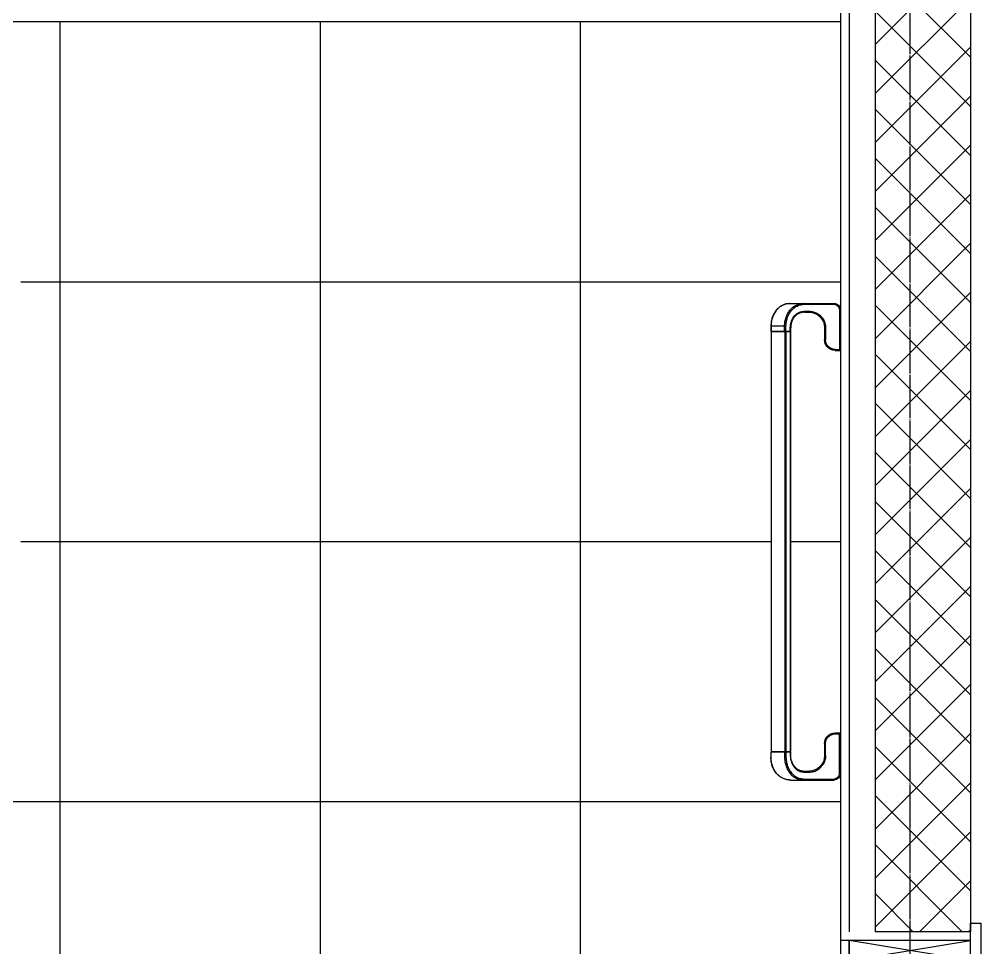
# Model space of a CAD drawing. Header units: millimetres. Extents: x 18456 to 179493, y -203649 to 469211.
# Drawn here: x 152151 to 153260, y 437217 to 438289 of the extents above; entities that cross this region are included whole.
import ezdxf

# ---------------------------------------------------------------- set-up
doc = ezdxf.new("R2010")
doc.units = ezdxf.units.MM
doc.linetypes.add('X-평면도(기본형)$0$CEN', pattern=[52.5, 50, -1, 0.5, -1])
doc.linetypes.add('X-평면도(기본형)$0$CENN', pattern=[6.3, 4, -1, 0.3, -1])
for name, color, linetype, true_color in [('X-평면도(기본형)$0$40HAT', 9, 'Continuous', 0x808080), ('X-평면도(기본형)$0$CEN', 1, 'X-평면도(기본형)$0$CEN', 0xff0000), ('X-평면도(기본형)$0$DOOR', 4, 'Continuous', 0x00ffff), ('X-평면도(기본형)$0$FIN', 9, 'Continuous', 0x808080), ('X-평면도(기본형)$0$FUR', 6, 'Continuous', 0xff00ff), ('X-평면도(기본형)$0$MC', 7, 'Continuous', 0x7f7fff), ('X-평면도(기본형)$0$TIL', 5, 'Continuous', 0x0000ff), ('X-평면도(기본형)$0$W2', 3, 'Continuous', 0x00ff00)]:
    doc.layers.add(name, color=color, linetype=linetype, true_color=true_color)

# ---------------------------------------------------------------- blocks, each defined once
blk = doc.blocks.new('X-평면도(기본형)$0$wd160750')
at = {"layer": 'X-평면도(기본형)$0$DOOR', "color": 1, "true_color": 0xff0000}
for p, q in [((23, 0), (0, 140)), ((23, 140), (0, 0)), ((727, 0), (750, 140)), ((727, 140), (750, 0))]:
    blk.add_line(p, q, dxfattribs=at)
at = {"layer": 'X-평면도(기본형)$0$DOOR', "color": 6, "true_color": 0xff00ff}
blk.add_lwpolyline([(30, 150), (70, 150), (70, 840), (30, 840)], close=True, dxfattribs=at)
at = {"layer": 'X-평면도(기본형)$0$DOOR'}
for points in [[(0, 140), (0, 150), (30, 150), (30, 95), (25, 95), (25, 140)], [(750, 140), (750, 150), (720, 150), (720, 95), (725, 95), (725, 140)], [(0, 0), (0, 140), (23, 140), (23, 0)], [(750, 0), (750, 140), (727, 140), (727, 0)], [(40, 110), (30, 110), (30, 90), (25, 90), (25, 0), (30, 0), (30, 10), (40, 10)], [(710, 110), (720, 110), (720, 90), (725, 90), (725, 0), (720, 0), (720, 10), (710, 10)], [(-20, 0), (40, 0), (40, -12), (-20, -12)], [(710, 0), (770, 0), (770, -12), (710, -12)]]:
    blk.add_lwpolyline(points, close=True, dxfattribs=at)
at = {"layer": 'X-평면도(기본형)$0$DOOR', "color": 8, "true_color": 0x808080}
blk.add_lwpolyline([(30, 150), (720, 150), (720, 110), (30, 110)], close=True, dxfattribs=at)
at = {"layer": 'X-평면도(기본형)$0$DOOR', "color": 1, "linetype": 'X-평면도(기본형)$0$CENN', "true_color": 0xff0000}
blk.add_arc((30, 150), 690, 0, 86.6766, dxfattribs=at)
blk = doc.blocks.new('X-평면도(기본형)$0$KH-530S-1 TOP')
at = {"layer": 'X-평면도(기본형)$0$FUR', "linetype": 'Continuous'}
for p, q in [((830455, -150889.5), (830455, -150888.4)), ((830455, -150888.4), (830502.1, -150888.4)), ((830455, -150889.5), (830501, -150889.5)), ((830501, -150894.5), (830501, -150889.5)), ((830502.1, -150894.5), (830501, -150894.5)), ((830502.1, -150888.4), (830502.1, -150894.5)), ((830990.7, -150888.4), (830943.5, -150888.4)), ((830943.5, -150894.5), (830943.5, -150888.4)), ((830943.5, -150894.5), (830944.7, -150894.5)), ((830990.7, -150889.5), (830944.7, -150889.5)), ((830944.7, -150894.5), (830944.7, -150889.5)), ((830990.7, -150889.5), (830990.7, -150888.4)), ((830447.8, -150945.6), (830447.8, -150895.5)), ((830449, -150895.5), (830447.8, -150895.5)), ((830449, -150929.2), (830449, -150895.5)), ((830476, -150906.7), (830476, -150905.5)), ((830476, -150905.5), (830490, -150905.5)), ((830490, -150906.7), (830490, -150905.5)), ((830969.7, -150905.5), (830955.7, -150905.5)), ((830955.7, -150906.7), (830955.7, -150905.5)), ((830969.7, -150906.7), (830969.7, -150905.5)), ((830996.7, -150895.5), (830997.8, -150895.5)), ((830996.7, -150929.2), (830996.7, -150895.5)), ((830997.8, -150945.6), (830997.8, -150895.5)), ((830466.3, -150909.6), (830465.7, -150908.6)), ((830490, -150906.7), (830476, -150906.7)), ((830969.7, -150906.7), (830955.7, -150906.7)), ((830979.4, -150909.6), (830980, -150908.6)), ((830457, -150929.2), (830457, -150924.3)), ((830458.1, -150929.6), (830458.1, -150924.5)), ((830987.5, -150929.6), (830987.5, -150924.5)), ((830988.7, -150929.2), (830988.7, -150924.3)), ((830448.2, -150949.4), (830448.2, -150949.4)), ((830476, -150945.6), (830476, -150946.1)), ((830476, -150945.6), (830480.1, -150945.6)), ((830480.1, -150946.1), (830476, -150946.1)), ((830480.1, -150945.6), (830480.1, -150968.4)), ((830480.1, -150947.4), (830480.6, -150947.4)), ((830480.6, -150968.3), (830480.6, -150945.7)), ((830965, -150945.7), (830480.6, -150945.7)), ((830965, -150946.2), (830480.6, -150946.2)), ((830965, -150945.7), (830965, -150968.3)), ((830965.5, -150947.4), (830965, -150947.4)), ((830965.5, -150945.6), (830969.7, -150945.6)), ((830965.5, -150945.6), (830965.5, -150968.4)), ((830965.5, -150946.1), (830969.7, -150946.1)), ((830969.7, -150945.6), (830969.7, -150946.1)), ((830997.5, -150949.4), (830997.5, -150949.4)), ((830480.1, -150951.1), (830474, -150951.1)), ((830480.1, -150952.7), (830474, -150952.7)), ((830480.1, -150951.6), (830480.6, -150951.6)), ((830965, -150951.1), (830480.6, -150951.1)), ((830965, -150952.5), (830480.6, -150952.5)), ((830965.5, -150951.6), (830965, -150951.6)), ((830965.5, -150951.1), (830971.7, -150951.1)), ((830965.5, -150952.7), (830971.7, -150952.7)), ((830971.7, -150968.4), (830971.7, -150951.1)), ((830455.2, -150961.8), (830455.9, -150962.4)), ((830474, -150968.2), (830480.1, -150968.2)), ((830480.1, -150968.4), (830474, -150968.4)), ((830480.1, -150966.6), (830480.6, -150966.6)), ((830965, -150968.1), (830480.6, -150968.1)), ((830965, -150968.3), (830480.6, -150968.3)), ((830965.5, -150966.6), (830965, -150966.6)), ((830971.7, -150968.2), (830965.5, -150968.2)), ((830971.7, -150968.4), (830965.5, -150968.4))]:
    blk.add_line(p, q, dxfattribs=at)
for points in [[(830470.2, -150944.8), (830469.5, -150944.6), (830468.7, -150944.3), (830467.8, -150943.9), (830467, -150943.5), (830466.2, -150943.1), (830465.4, -150942.7), (830464.6, -150942.2), (830463.9, -150941.6), (830463.3, -150941.1), (830462.6, -150940.5), (830462, -150939.9), (830461.5, -150939.2), (830460.9, -150938.5), (830460.4, -150937.8), (830460, -150937.1), (830459.6, -150936.3), (830459.3, -150935.5), (830459, -150934.7), (830458.7, -150933.8), (830458.5, -150933), (830458.3, -150932.1), (830458.2, -150931.2), (830458.2, -150930.3), (830458.1, -150929.6)], [(830987.5, -150929.6), (830987.5, -150930.3), (830987.5, -150931.2), (830987.4, -150932.1), (830987.2, -150933), (830987, -150933.8), (830986.7, -150934.7), (830986.4, -150935.5), (830986.1, -150936.3), (830985.7, -150937.1), (830985.3, -150937.8), (830984.8, -150938.5), (830984.2, -150939.2), (830983.7, -150939.9), (830983.1, -150940.5), (830982.4, -150941.1), (830981.8, -150941.6), (830981.1, -150942.2), (830980.3, -150942.7), (830979.5, -150943.1), (830978.7, -150943.5), (830977.9, -150943.9), (830977, -150944.3), (830976.2, -150944.6), (830975.5, -150944.8)], [(830447.8, -150945.6), (830447.9, -150946.5), (830447.9, -150947.6), (830448.1, -150948.7), (830448.2, -150949.8), (830448.5, -150950.8), (830448.8, -150951.9), (830449.1, -150952.9), (830449.5, -150953.9), (830449.9, -150954.9), (830450.4, -150955.8), (830451, -150956.8), (830451.6, -150957.7), (830452.2, -150958.6), (830452.9, -150959.4), (830453.6, -150960.2), (830454.4, -150961), (830455.2, -150961.8)], [(830989.8, -150962.4), (830990.5, -150961.8), (830991.3, -150961), (830992.1, -150960.2), (830992.8, -150959.4), (830993.5, -150958.6), (830994.1, -150957.7), (830994.7, -150956.8), (830995.3, -150955.9), (830995.8, -150954.9), (830996.2, -150953.9), (830996.6, -150952.9), (830996.9, -150951.9), (830997.2, -150950.8), (830997.5, -150949.8), (830997.6, -150948.7), (830997.8, -150947.6), (830997.8, -150946.5), (830997.8, -150945.6)]]:
    blk.add_lwpolyline(points, dxfattribs=at)
for centre, radius, start, end in [((830455, -150895.5), 7.15, 90, 180), ((830455, -150895.5), 6, 90, 180), ((830490, -150894.5), 12.2, 270, 0), ((830490, -150894.5), 11, 270, 0), ((830955.7, -150894.5), 12.2, 180, 270), ((830955.7, -150894.5), 11, 180, 270), ((830990.7, -150895.5), 7.15, 0, 90), ((830990.7, -150895.5), 6, 0, 90), ((830476, -150924.5), 19, 90, 122.8983), ((830969.7, -150924.5), 19, 57.1017, 90), ((830476, -150924.5), 17.9, 90, 180), ((830969.7, -150924.5), 17.9, 0, 90), ((830470.4, -150945.6), 22.5, 179.9974, 182.9154), ((830470.1, -150945.6), 22.3, 182.919, 183.9707), ((830469.9, -150945.6), 22, 183.9685, 186.2364), ((830469.6, -150945.6), 21.8, 186.239, 187.046), ((830469.4, -150945.6), 21.5, 187.0414, 189.9541), ((830976.3, -150945.6), 21.5, 350.0464, 352.9594), ((830975.8, -150945.6), 22, 353.7647, 356.0327), ((830976.1, -150945.6), 21.8, 352.9547, 353.7621), ((830975.3, -150945.6), 22.5, 357.0855, 0.0026), ((830975.6, -150945.6), 22.3, 356.0305, 357.0819), ((830471.3, -150942.9), 24.7, 231.3106, 231.75), ((830974.4, -150942.9), 24.7, 308.25, 308.6894)]:
    blk.add_arc(centre, radius, start, end, dxfattribs=at)
for points, knots in [([(830501, -150889.5), (830501.1, -150889.5), (830501.2, -150889.4), (830501.4, -150889.2), (830501.6, -150889), (830501.7, -150888.8), (830501.9, -150888.7), (830502, -150888.6), (830502, -150888.5), (830502.1, -150888.5), (830502.1, -150888.4), (830502.1, -150888.4), (830502.1, -150888.4), (830502.1, -150888.4)], [0, 0, 0, 0, 0.273421, 0.542841, 0.803517, 1.049277, 1.270838, 1.36857, 1.454933, 1.526701, 1.580117, 1.613258, 1.626429, 1.626429, 1.626429, 1.626429]), ([(830944.7, -150889.5), (830944.6, -150889.5), (830944.5, -150889.4), (830944.3, -150889.2), (830944.1, -150889), (830944, -150888.8), (830943.8, -150888.7), (830943.7, -150888.6), (830943.7, -150888.5), (830943.6, -150888.5), (830943.6, -150888.4), (830943.6, -150888.4), (830943.6, -150888.4), (830943.5, -150888.4)], [0, 0, 0, 0, 0.273421, 0.542841, 0.803517, 1.049277, 1.270838, 1.36857, 1.454933, 1.526701, 1.580117, 1.613258, 1.626429, 1.626429, 1.626429, 1.626429]), ([(830457, -150924.3), (830457, -150922.7), (830457.4, -150919.6), (830459.1, -150915.3), (830461.9, -150911.5), (830464.4, -150909.4), (830465.7, -150908.6)], [0, 0, 0, 0, 4.601942, 9.262095, 13.951856, 18.650133, 18.650133, 18.650133, 18.650133]), ([(830988.7, -150924.3), (830988.7, -150922.7), (830988.3, -150919.6), (830986.6, -150915.3), (830983.8, -150911.5), (830981.3, -150909.4), (830980, -150908.6)], [0, 0, 0, 0, 4.601942, 9.262095, 13.951856, 18.650133, 18.650133, 18.650133, 18.650133]), ([(830458.1, -150924.5), (830458.1, -150924.5), (830458.1, -150924.4), (830457.9, -150924.4), (830457.8, -150924.4), (830457.6, -150924.3), (830457.4, -150924.3), (830457.1, -150924.3), (830457, -150924.3)], [0, 0, 0, 0, 0.136541, 0.252864, 0.401806, 0.579319, 0.779705, 1.220335, 1.220335, 1.220335, 1.220335]), ([(830987.5, -150924.5), (830987.5, -150924.5), (830987.6, -150924.4), (830987.8, -150924.4), (830987.9, -150924.4), (830988.1, -150924.3), (830988.3, -150924.3), (830988.6, -150924.3), (830988.7, -150924.3)], [0, 0, 0, 0, 0.136541, 0.252864, 0.401806, 0.579319, 0.779705, 1.220335, 1.220335, 1.220335, 1.220335]), ([(830449, -150929.2), (830448.9, -150929.2), (830448.6, -150929.2), (830448.4, -150929.3), (830448.2, -150929.3), (830448.1, -150929.4), (830447.9, -150929.4), (830447.8, -150929.5), (830447.8, -150929.6)], [0, 0, 0, 0, 0.440988, 0.642531, 0.822402, 0.975483, 1.098602, 1.261762, 1.261762, 1.261762, 1.261762]), ([(830455.9, -150946.6), (830454.6, -150945.6), (830452.3, -150943.3), (830449.7, -150939.1), (830448.2, -150934.5), (830447.8, -150931.2), (830447.8, -150929.6)], [0, 0, 0, 0, 4.838628, 9.636886, 14.480568, 19.431019, 19.431019, 19.431019, 19.431019]), ([(830456.7, -150945.2), (830455.5, -150944.3), (830453.3, -150942.2), (830450.8, -150938.3), (830449.3, -150933.9), (830449, -150930.8), (830449, -150929.2)], [0, 0, 0, 0, 4.573855, 9.111983, 13.696208, 18.384347, 18.384347, 18.384347, 18.384347]), ([(830469.9, -150945.2), (830468.1, -150944.7), (830465.4, -150943.6), (830462.4, -150941.4), (830460.5, -150939.4), (830458.9, -150937.2), (830457.8, -150934.7), (830457.1, -150932), (830457, -150930.1), (830457, -150929.2)], [0, 0, 0, 0, 5.697319, 8.478851, 11.221022, 13.942253, 16.664795, 19.408929, 22.189651, 22.189651, 22.189651, 22.189651]), ([(830458.1, -150929.4), (830458, -150929.4), (830457.9, -150929.3), (830457.5, -150929.2), (830457.2, -150929.2), (830457, -150929.2)], [0, 0, 0, 0, 0.191673, 0.458247, 1.137682, 1.137682, 1.137682, 1.137682]), ([(830458.1, -150929.6), (830458.1, -150929.5), (830458.1, -150929.5), (830458.1, -150929.5), (830458.1, -150929.4)], [0, 0, 0, 0, 0.0283776, 0.1267171, 0.1267171, 0.1267171, 0.1267171]), ([(830975.8, -150945.2), (830977.6, -150944.7), (830980.3, -150943.6), (830983.3, -150941.4), (830985.2, -150939.4), (830986.8, -150937.2), (830987.9, -150934.7), (830988.6, -150932), (830988.7, -150930.1), (830988.7, -150929.2)], [0, 0, 0, 0, 5.697319, 8.478851, 11.221022, 13.942253, 16.664795, 19.408929, 22.189651, 22.189651, 22.189651, 22.189651]), ([(830987.5, -150929.6), (830987.5, -150929.5), (830987.6, -150929.5), (830987.6, -150929.5), (830987.6, -150929.4)], [0, 0, 0, 0, 0.0283776, 0.1267171, 0.1267171, 0.1267171, 0.1267171]), ([(830987.6, -150929.4), (830987.7, -150929.4), (830987.8, -150929.3), (830988.2, -150929.2), (830988.5, -150929.2), (830988.7, -150929.2)], [0, 0, 0, 0, 0.191673, 0.458247, 1.137682, 1.137682, 1.137682, 1.137682]), ([(830989, -150945.2), (830990.2, -150944.3), (830992.4, -150942.2), (830994.9, -150938.3), (830996.4, -150933.9), (830996.7, -150930.8), (830996.7, -150929.2)], [0, 0, 0, 0, 4.573855, 9.111983, 13.696208, 18.384347, 18.384347, 18.384347, 18.384347]), ([(830989.8, -150946.6), (830991.1, -150945.6), (830993.4, -150943.3), (830996, -150939.1), (830997.5, -150934.5), (830997.8, -150931.2), (830997.8, -150929.6)], [0, 0, 0, 0, 4.838628, 9.636886, 14.480568, 19.431019, 19.431019, 19.431019, 19.431019]), ([(830996.7, -150929.2), (830996.8, -150929.2), (830997.1, -150929.2), (830997.3, -150929.3), (830997.5, -150929.3), (830997.6, -150929.4), (830997.8, -150929.4), (830997.8, -150929.5), (830997.8, -150929.6)], [0, 0, 0, 0, 0.440988, 0.642531, 0.822402, 0.975483, 1.098602, 1.261762, 1.261762, 1.261762, 1.261762]), ([(830448.2, -150949.4), (830448.4, -150950.7), (830449.1, -150953.1), (830450.7, -150956.5), (830453, -150959.6), (830454.9, -150961.4), (830455.9, -150962.2)], [0, 0, 0, 0, 3.782075, 7.546649, 11.332033, 15.175038, 15.175038, 15.175038, 15.175038]), ([(830456.7, -150945.2), (830456.5, -150945.3), (830456.3, -150945.6), (830456.1, -150945.9), (830455.9, -150946.2), (830455.9, -150946.5), (830455.9, -150946.6)], [0, 0, 0, 0, 0.43664, 0.881561, 1.278008, 1.58144, 1.58144, 1.58144, 1.58144]), ([(830474, -150952.7), (830472.3, -150952.7), (830469, -150952.4), (830464.2, -150951.2), (830459.8, -150949.3), (830457.1, -150947.6), (830455.9, -150946.6)], [0, 0, 0, 0, 4.999589, 9.943207, 14.781928, 19.479328, 19.479328, 19.479328, 19.479328]), ([(830474, -150951.1), (830472.4, -150951.1), (830469.2, -150950.8), (830464.6, -150949.7), (830460.4, -150947.9), (830457.8, -150946.2), (830456.7, -150945.2)], [0, 0, 0, 0, 4.77972, 9.505934, 14.131864, 18.622684, 18.622684, 18.622684, 18.622684]), ([(830470.2, -150944.8), (830470.2, -150944.8), (830470.2, -150944.8), (830470.1, -150944.8), (830470.1, -150944.9), (830470, -150945.1), (830469.9, -150945.2), (830469.9, -150945.2)], [0, 0, 0, 0, 0.0624954, 0.1133584, 0.1790971, 0.3537054, 0.5781731, 0.5781731, 0.5781731, 0.5781731]), ([(830476, -150946.1), (830475.5, -150946.1), (830473.4, -150946), (830471.4, -150945.7), (830469.9, -150945.2)], [0, 0, 0, 0, 1.54704, 6.149964, 6.149964, 6.149964, 6.149964]), ([(830470.2, -150944.8), (830470.7, -150944.9), (830472.6, -150945.4), (830474.5, -150945.6), (830476, -150945.6)], [0, 0, 0, 0, 1.449088, 5.835684, 5.835684, 5.835684, 5.835684]), ([(830975.5, -150944.8), (830975, -150944.9), (830973.1, -150945.4), (830971.2, -150945.6), (830969.7, -150945.6)], [0, 0, 0, 0, 1.449088, 5.835684, 5.835684, 5.835684, 5.835684]), ([(830969.7, -150946.1), (830970.2, -150946.1), (830972.3, -150946), (830974.3, -150945.7), (830975.8, -150945.2)], [0, 0, 0, 0, 1.54704, 6.149964, 6.149964, 6.149964, 6.149964]), ([(830971.7, -150951.1), (830973.3, -150951.1), (830976.5, -150950.8), (830981.1, -150949.7), (830985.3, -150947.9), (830987.9, -150946.2), (830989, -150945.2)], [0, 0, 0, 0, 4.77972, 9.505934, 14.131864, 18.622684, 18.622684, 18.622684, 18.622684]), ([(830971.7, -150952.7), (830973.4, -150952.7), (830976.7, -150952.4), (830981.5, -150951.2), (830985.9, -150949.3), (830988.6, -150947.6), (830989.8, -150946.6)], [0, 0, 0, 0, 4.999589, 9.943207, 14.781928, 19.479328, 19.479328, 19.479328, 19.479328]), ([(830975.5, -150944.8), (830975.5, -150944.8), (830975.5, -150944.8), (830975.6, -150944.8), (830975.6, -150944.9), (830975.7, -150945.1), (830975.8, -150945.2), (830975.8, -150945.2)], [0, 0, 0, 0, 0.0624955, 0.1133584, 0.1790972, 0.3537054, 0.578173, 0.578173, 0.578173, 0.578173]), ([(830989, -150945.2), (830989.2, -150945.3), (830989.4, -150945.6), (830989.6, -150945.9), (830989.8, -150946.2), (830989.8, -150946.5), (830989.8, -150946.6)], [0, 0, 0, 0, 0.43664, 0.881561, 1.278008, 1.58144, 1.58144, 1.58144, 1.58144]), ([(830997.5, -150949.4), (830997.3, -150950.7), (830996.6, -150953.1), (830995, -150956.5), (830992.7, -150959.6), (830990.8, -150961.4), (830989.8, -150962.2)], [0, 0, 0, 0, 3.782076, 7.546651, 11.332035, 15.175041, 15.175041, 15.175041, 15.175041]), ([(830455.9, -150962.4), (830455.9, -150962.4), (830455.9, -150962.3), (830455.9, -150962.2), (830455.9, -150962.2)], [0, 0, 0, 0, 0.0503004, 0.2288824, 0.2288824, 0.2288824, 0.2288824]), ([(830455.9, -150962.4), (830457.2, -150963.3), (830459.8, -150965.1), (830464.3, -150967), (830469, -150968.2), (830472.3, -150968.4), (830474, -150968.4)], [0, 0, 0, 0, 4.692054, 9.512763, 14.429729, 19.39831, 19.39831, 19.39831, 19.39831]), ([(830456, -150962.3), (830457.2, -150963.2), (830459.9, -150965), (830464.3, -150966.8), (830469.1, -150968), (830472.4, -150968.2), (830474, -150968.2)], [0, 0, 0, 0, 4.655129, 9.447671, 14.342112, 19.290856, 19.290856, 19.290856, 19.290856]), ([(830989.7, -150962.3), (830988.5, -150963.2), (830985.8, -150965), (830981.4, -150966.8), (830976.6, -150968), (830973.3, -150968.2), (830971.7, -150968.2)], [0, 0, 0, 0, 4.655129, 9.447671, 14.342112, 19.290856, 19.290856, 19.290856, 19.290856]), ([(830989.8, -150962.4), (830988.5, -150963.3), (830985.9, -150965.1), (830981.4, -150967), (830976.7, -150968.2), (830973.4, -150968.4), (830971.7, -150968.4)], [0, 0, 0, 0, 4.692054, 9.512763, 14.429729, 19.39831, 19.39831, 19.39831, 19.39831]), ([(830989.8, -150962.4), (830989.8, -150962.4), (830989.8, -150962.3), (830989.8, -150962.2), (830989.8, -150962.2)], [0, 0, 0, 0, 0.0503003, 0.2288822, 0.2288822, 0.2288822, 0.2288822])]:
    blk.add_open_spline(points, degree=3, knots=knots, dxfattribs=at)
blk = doc.blocks.new('X-평면도(기본형)$0$ba15002700')
at = {"layer": 'X-평면도(기본형)$0$FUR', "color": 5, "ltscale": 3, "true_color": 0x0000ff}
blk.add_line((0, -900), (1500, -900), dxfattribs=at)
at = {"layer": 'X-평면도(기본형)$0$MC'}
blk.add_lwpolyline([(0, 0), (1500, 0), (1500, -2700), (0, -2700)], close=True, dxfattribs=at)
at = {"layer": 'X-평면도(기본형)$0$TIL'}
for p, q in [((600, -900), (600, -2129.2)), ((900, -900), (900, -2700)), ((1200, -900), (1200, -2700)), ((555, -1200), (1500, -1200)), ((1420.1, -1500), (555, -1500)), ((1500, -1500), (1442.7, -1500)), ((1500, -1800), (130, -1800))]:
    blk.add_line(p, q, dxfattribs=at)
at = {"layer": 'X-평면도(기본형)$0$FUR', "xscale": -1, "rotation": 270}
blk.add_blockref('X-평면도(기본형)$0$KH-530S-1 TOP', (152388.4, -832222.8), dxfattribs=at)

msp = doc.modelspace()

# ---------------------------------------------------------------- hatches: boundary and pattern name
at = {"layer": 'X-평면도(기본형)$0$40HAT'}
h = msp.add_hatch(dxfattribs=at)
h.set_pattern_fill('H3', color=256, scale=40, style=0, pattern_type=2)
h.set_pattern_definition([(315, (-172988.756, 97481.56), (28.2842712, 28.2842712), []), (45, (-172988.756, 97481.56), (-28.2842712, 28.2842712), [])])
h.paths.add_polyline_path([(153247.9, 437235.8), (153137.9, 437235.8), (153137.9, 439225.8), (151557.9, 439225.8), (151557.9, 436445.8), (151467.9, 436445.8), (151467.9, 439315.8), (152537.9, 439315.8), (152537.9, 440665.8), (153247.9, 440665.8), (153247.9, 440555.8), (152647.9, 440555.8), (152647.9, 439335.8), (153247.9, 439335.8)], flags=0)

# ---------------------------------------------------------------- linework, layer by layer
at = {"layer": 'X-평면도(기본형)$0$CEN'}
msp.add_line((153177.9, 443600.8), (153177.9, 436320.8), dxfattribs=at)
at = {"layer": 'X-평면도(기본형)$0$FIN'}
msp.add_line((153107.9, 439195.8), (153107.9, 437235.8), dxfattribs=at)
at = {"layer": 'X-평면도(기본형)$0$W2'}
for p, q in [((153247.9, 439335.8), (153247.9, 437235.8)), ((153137.9, 439225.8), (153137.9, 437235.8)), ((153247.9, 437235.8), (153137.9, 437235.8))]:
    msp.add_line(p, q, dxfattribs=at)

# ---------------------------------------------------------------- block references
msp.add_blockref('X-평면도(기본형)$0$ba15002700', (151597.9, 439185.8))
at = {"layer": 'X-평면도(기본형)$0$DOOR', "rotation": 89.9999999880472}
msp.add_blockref('X-평면도(기본형)$0$wd160750', (153247.9, 436475.8), dxfattribs=at)

doc.saveas('drawing.dxf')
